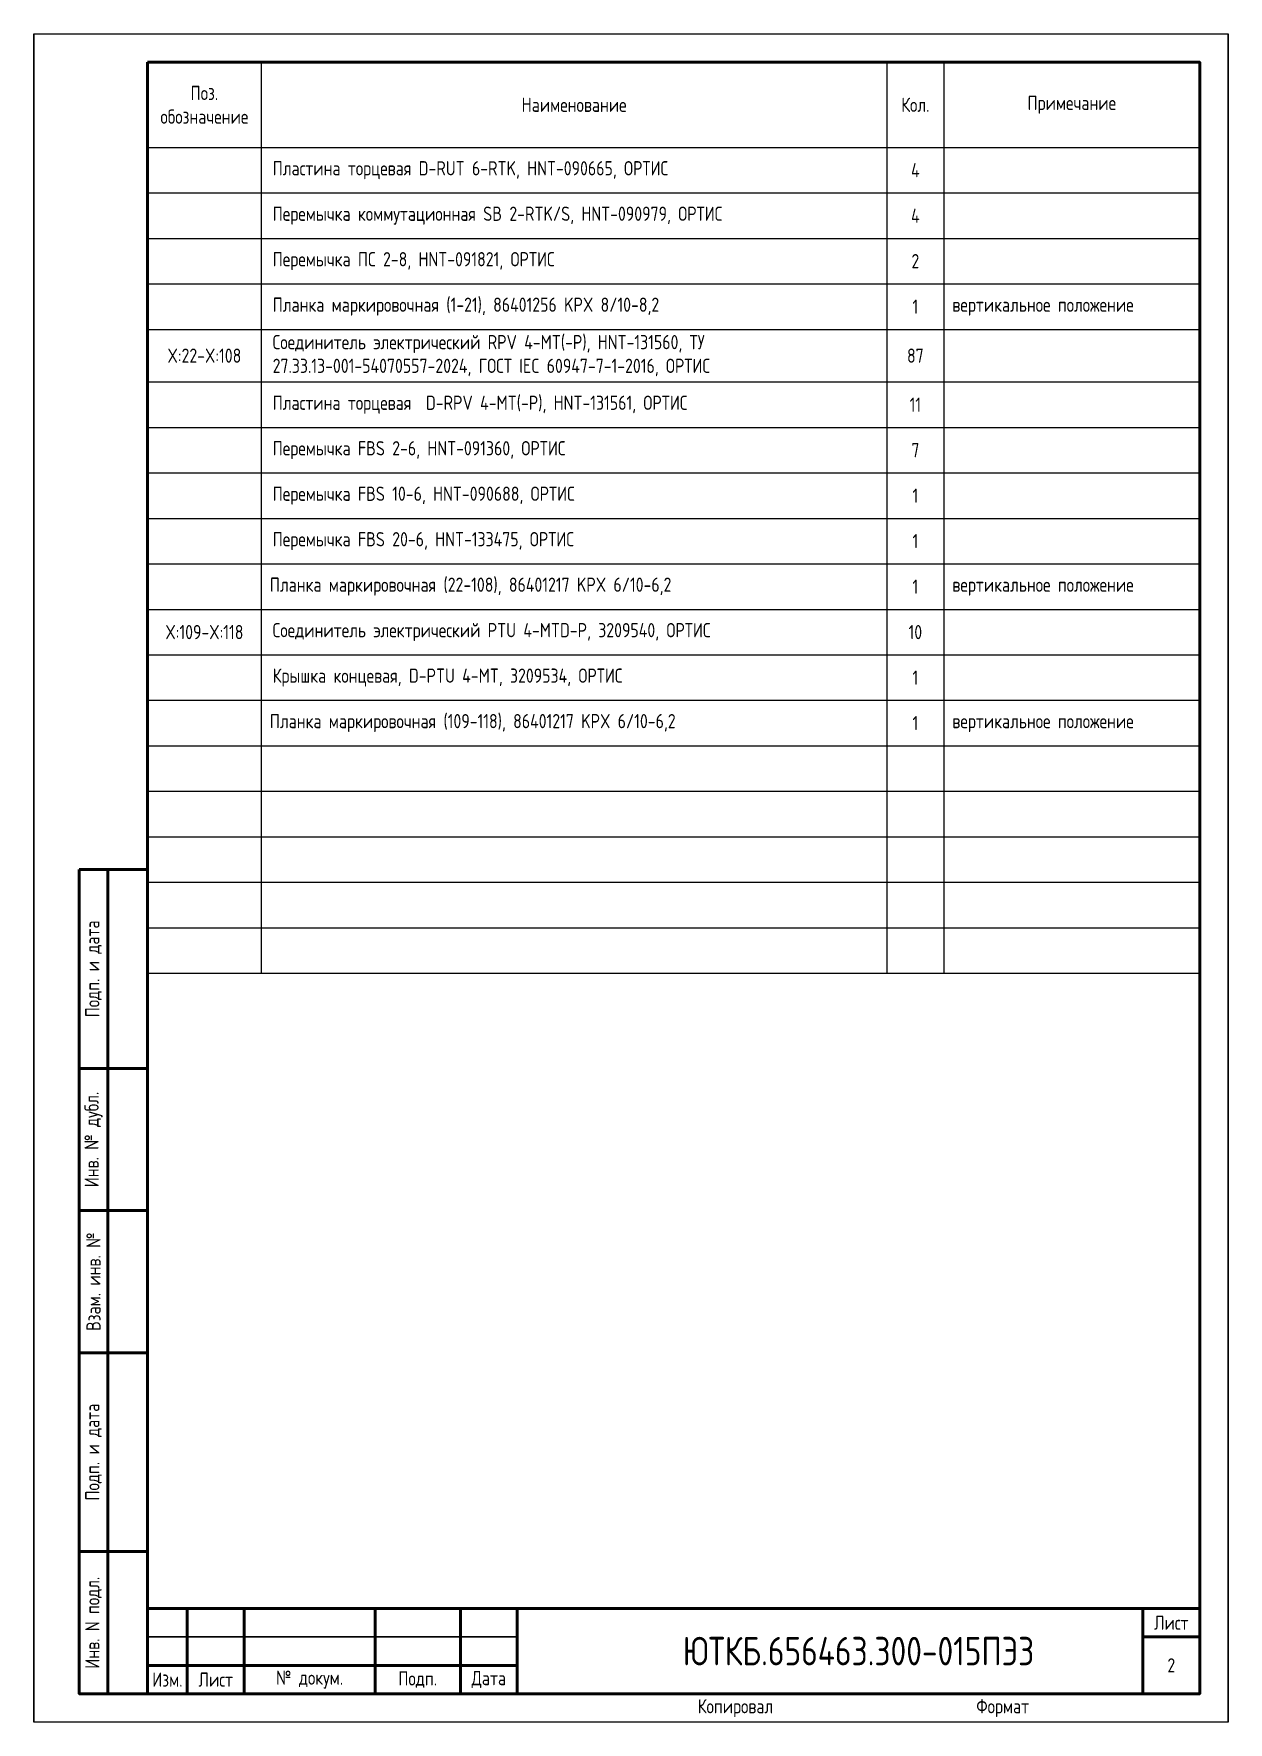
# Paper-space layout 'A4-5' of a CAD drawing. Header units: millimetres. Extents: x -87 to 31, y 22 to 188.
# The model-space entities are those that its viewports show. They can reach past a viewport. Long polylines and large blocks are cut down to what shows.
import ezdxf

# ---------------------------------------------------------------- set-up
doc = ezdxf.new("R2010")
doc.units = ezdxf.units.MM
doc.styles.add('Gost_type_A', font='GOST_0.TTF')

# ---------------------------------------------------------------- blocks, each defined once
blk = doc.blocks.new('Формат_А3')
blk.add_lwpolyline([(-420, 297), (0, 297), (0, 0), (-420, 0)], close=True)
blk = doc.blocks.new('Штамп левый нижний')
at = {"lineweight": 50}
for points in [[(-12, 145), (-7, 145), (-7, 110), (-12, 110)], [(-7, 145), (0, 145), (0, 110), (-7, 110)], [(-12, 110), (-7, 110), (-7, 85), (-12, 85)], [(-7, 110), (0, 110), (0, 85), (-7, 85)], [(-12, 85), (-7, 85), (-7, 60), (-12, 60)], [(-7, 85), (0, 85), (0, 60), (-7, 60)], [(-12, 60), (-7, 60), (-7, 25), (-12, 25)], [(-7, 60), (0, 60), (0, 25), (-7, 25)], [(-12, 25), (-7, 25), (-7, 0), (-12, 0)], [(-7, 25), (0, 25), (0, 0), (-7, 0)]]:
    blk.add_lwpolyline(points, close=True, dxfattribs=at)
at = {"char_height": 2.5, "attachment_point": 5, "rotation": 90, "style": 'Gost_type_A'}
for s, insert, width in [('Подп. и дата', (-9.5, 127.5), 35), ('Инв. № дубл.', (-9.5, 97.5), 25), ('Взам. инв. №', (-9.5, 72.5), 25), ('Подп. и дата', (-9.5, 42.5), 35), ('Инв. N подл.', (-9.5, 12.5), 25)]:
    blk.add_mtext(s, dxfattribs=dict(at, insert=insert, width=width))
blk = doc.blocks.new('Формат_А4')
blk.add_lwpolyline([(0, 297), (0, 0), (-210, 0), (-210, 297)], close=True)
at = {"lineweight": 50}
blk.add_lwpolyline([(-190, 292), (-5, 292), (-5, 5), (-190, 5)], close=True, dxfattribs=at)
blk = doc.blocks.new('Штамп малый нижний')
at = {"lineweight": 50}
for points in [[(-185, 15), (-178, 15), (-178, 5), (-185, 5)], [(-178, 15), (-168, 15), (-168, 5), (-178, 5)], [(-168, 15), (-145, 15), (-145, 5), (-168, 5)], [(-145, 15), (-130, 15), (-130, 5), (-145, 5)], [(-130, 15), (-120, 15), (-120, 5), (-130, 5)], [(-120, 15), (-10, 15), (-10, 0), (-120, 0)], [(-10, 15), (0, 15), (0, 10), (-10, 10)], [(-10, 10), (0, 10), (0, 0), (-10, 0)], [(-185, 5), (-178, 5), (-178, 0), (-185, 0)], [(-178, 5), (-168, 5), (-168, 0), (-178, 0)], [(-168, 5), (-145, 5), (-145, 0), (-168, 0)], [(-145, 5), (-130, 5), (-130, 0), (-145, 0)], [(-130, 5), (-120, 5), (-120, 0), (-130, 0)]]:
    blk.add_lwpolyline(points, close=True, dxfattribs=at)
for points in [[(-185, 15), (-178, 15), (-178, 10), (-185, 10)], [(-178, 15), (-168, 15), (-168, 10), (-178, 10)], [(-168, 15), (-145, 15), (-145, 10), (-168, 10)], [(-145, 15), (-130, 15), (-130, 10), (-145, 10)], [(-130, 15), (-120, 15), (-120, 10), (-130, 10)], [(-185, 10), (-178, 10), (-178, 5), (-185, 5)], [(-178, 10), (-168, 10), (-168, 5), (-178, 5)], [(-168, 10), (-145, 10), (-145, 5), (-168, 5)], [(-145, 10), (-130, 10), (-130, 5), (-145, 5)], [(-130, 10), (-120, 10), (-120, 5), (-130, 5)]]:
    blk.add_lwpolyline(points, close=True)
at = {"char_height": 2.5, "style": 'Gost_type_A'}
for s, insert, width, attachment_point in [('Лист', (-5, 12.5), 10, 5), ('Изм.', (-181.5, 2.5), 7, 5), ('Лист', (-173, 2.5), 10, 5), ('№ докум.', (-156.5, 2.5), 23, 5), ('Подп.', (-137.5, 2.5), 15, 5), ('Дата', (-125, 2.5), 10, 5), ('Копировал', (-75, -2.53), 13.1202, 6), ('Формат', (-30, -2.53), 13.1202, 6)]:
    blk.add_mtext(s, dxfattribs=dict(at, insert=insert, width=width, attachment_point=attachment_point))
blk = doc.blocks.new('*T24')
at = {"color": 0, "lineweight": -2, "transparency": 16777216}
for p, q in [((0, 0), (185, 0)), ((0, 0), (0, -15)), ((20, 0), (20, -15)), ((130, 0), (130, -15)), ((140, 0), (140, -15)), ((185, 0), (185, -15)), ((210, 0), (395, 0)), ((210, 0), (210, -15)), ((230, 0), (230, -15)), ((340, 0), (340, -15)), ((350, 0), (350, -15)), ((395, 0), (395, -15))]:
    blk.add_line(p, q, dxfattribs=at)
at = {"color": 0, "linetype": 'ByBlock', "lineweight": -2, "transparency": 16777216}
for p, q in [((0, -15), (185, -15)), ((0, -15), (0, -239.81)), ((20, -15), (20, -239.81)), ((130, -15), (130, -239.81)), ((140, -15), (140, -115.92)), ((185, -15), (185, -239.81)), ((210, -15), (395, -15)), ((210, -15), (210, -160.25)), ((230, -15), (230, -160.25)), ((340, -15), (340, -160.25)), ((350, -15), (350, -88.25)), ((395, -15), (395, -160.25)), ((210, -23), (395, -23)), ((0, -28.63), (185, -28.63)), ((210, -31), (395, -31)), ((0, -38.06), (185, -38.06)), ((210, -39), (395, -39)), ((0, -47.45), (185, -47.45)), ((210, -47), (395, -47)), ((0, -55.45), (185, -55.45)), ((210, -56.25), (395, -56.25)), ((0, -63.45), (185, -63.45)), ((210, -64.25), (395, -64.25)), ((0, -71.45), (185, -71.45)), ((210, -72.25), (395, -72.25)), ((0, -81.35), (185, -81.35)), ((210, -80.25), (395, -80.25)), ((210, -88.25), (395, -88.25)), ((350, -88.25), (350, -96.25)), ((0, -91.25), (185, -91.25)), ((210, -96.25), (395, -96.25)), ((350, -96.25), (350, -112.25)), ((0, -99.92), (185, -99.92)), ((210, -104.25), (395, -104.25)), ((0, -107.92), (185, -107.92)), ((210, -112.25), (395, -112.25)), ((350, -112.25), (350, -120.25)), ((0, -115.92), (185, -115.92)), ((140, -115.92), (140, -187.92)), ((210, -120.25), (395, -120.25)), ((350, -120.25), (350, -160.25)), ((0, -123.92), (185, -123.92)), ((210, -128.25), (395, -128.25)), ((0, -131.92), (185, -131.92)), ((210, -136.25), (395, -136.25)), ((0, -139.92), (185, -139.92)), ((210, -144.25), (395, -144.25)), ((0, -147.92), (185, -147.92)), ((210, -152.25), (395, -152.25)), ((0, -155.92), (185, -155.92)), ((210, -160.25), (395, -160.25)), ((0, -163.92), (185, -163.92)), ((0, -171.92), (185, -171.92)), ((0, -179.92), (185, -179.92)), ((0, -187.92), (185, -187.92)), ((140, -187.92), (140, -239.81)), ((0, -195.92), (185, -195.92)), ((0, -205.35), (185, -205.35)), ((0, -213.35), (185, -213.35)), ((0, -221.35), (185, -221.35)), ((0, -230.4), (185, -230.4)), ((0, -239.81), (185, -239.81))]:
    blk.add_line(p, q, dxfattribs=at)
at = {"transparency": 16777216, "char_height": 2.5, "style": 'Gost_type_A'}
for s, insert, width, attachment_point in [('Поз. обозначение', (10, -7.5), 17, 5), ('Примечание', (162.5, -7.5), 42, 5), ('Поз. обозначение', (220, -7.5), 17, 5), ('Примечание', (372.5, -7.5), 42, 5), ('Наименование', (75, -7.5), 107, 5), ('Кол.', (135, -7.5), 7, 5), ('Наименование', (285, -7.5), 107, 5), ('Кол.', (345, -7.5), 7, 5), ('Перемычка FBS 10-6, HNT-090688, ОРТИС', (232, -76.25), 106, 4), ('1', (345, -76.25), 7, 5), ('Перемычка ПС 2-8, 15000020, СТЭЗ ', (21.5, -119.92), 107, 4), ('3', (135, -119.92), 7, 5), ('1', (135, -127.92), 7, 5), ('Планка маркировочная (1-14) (14,12,10,8,6,4,2; 13,11,9,7,5,3,1), 86401256 KPX 8/10-8,2', (21.5, -135.92), 107, 4), ('1', (135, -135.92), 7, 5), ('{\\C256;Блок испытательный, в составе:}', (21.5, -143.92), 107, 4), ('Блок базовый ЭПББ 4+1, 111505, ТУ 27.33.13-001-53942713-2023, ЭПРОМ', (21.5, -151.92), 107, 4), ('4', (135, -151.92), 7, 5), ('Крышка рабочая ЭПРК 4+1, 121505, ТУ 27.33.13-001-53942713-2023, ЭПРОМ', (21.5, -159.92), 107, 4), ('4', (135, -159.92), 7, 5), ('Перемычка ПС 2-8, 15000020, СТЭЗ ', (21.5, -167.92), 107, 4), ('2', (135, -167.92), 7, 5), ('Планка маркировочная (1-10) (2,4.6,8,10; 1,3,5,7,9), 86401256 KPX 8/10-8,2', (21.5, -175.92), 107, 4), ('4', (135, -175.92), 7, 5), ('Планка маркировочная (1-10) (10,8,6,4,2; 9,7,5,3,1), 86401256 KPX 8/10-8,2', (21.5, -183.92), 107, 4), ('4', (135, -183.92), 7, 5)]:
    blk.add_mtext(s, dxfattribs=dict(at, insert=insert, width=width, attachment_point=attachment_point))
at = {"color": 0, "transparency": 16777216, "char_height": 2.5, "style": 'Gost_type_A'}
for s, insert, width, attachment_point in [('{\\C256;Интеллектуальное электронное устройство ЮНИТ-М510-ДЗЛ-Р102-К103-В101-В101-М179.0700-С04.03, НЛПР.656122.602-01, НЛПР.656122.602-XXX, }ООО Юнител Инжиниринг', (22, -21.81), 106, 4), ('Пластина торцевая D-RUT 6-RTK, HNT-090665, ОРТИС', (232, -19), 106, 4), ('4', (345, -19), 7, 5), ('A1', (10, -21.81), 18, 5), ('1', (135, -21.81), 7, 5), ('Перемычка коммутационная SB 2-RTK/S, HNT-090979, ОРТИС', (232, -27), 106, 4), ('4', (345, -27), 7, 5), ('Блок интерфейсный ИЧМ ЮНИТ-ИЧМ-КУГР, ТУ 27.12.23-609-61775353-2024,     ООО Юнител Инжиниринг', (22, -33.34), 106, 4), ('A1.1', (10, -33.34), 18, 5), ('1', (135, -33.34), 7, 5), ('Перемычка ПС 2-8, HNT-091821, ОРТИС', (232, -35), 106, 4), ('2', (345, -35), 7, 5), ('EL1', (10, -42.75), 18, 5), ('Светильник светодиодный ЖКХ-08 Д с кабелем 3 м, 5000 К,\\PТУ 3461-009-01281952-2018, Фокус ', (22, -42.75), 106, 4), ('1', (135, -42.75), 7, 5), ('{\\C256;Планка маркировочная} (1-21), 86401256 KPX 8/10-8,2', (232, -43), 106, 4), ('1', (345, -43), 7, 5), ('вертикальное положение', (351.5, -43), 42, 4), ('HL1', (10, -51.45), 18, 5), ('{\\C256;Лампа СКЛ 14Н-2-Ж-2-220 П Ч IP65 ЯШГК.433137.068 ТУ, Протон-Импульс}', (22, -51.45), 106, 4), ('1', (135, -51.45), 7, 5), ('X:22-X:108', (220, -51.62), 18, 5), ('Соединитель электрический RPV 4-MT(-P), HNT-131560, ТУ 27.33.13-001-54070557-2024, ГОСТ IEC 60947-7-1-2016, ОРТИС ', (232, -51.62), 106, 4), ('87', (345, -51.62), 7, 5), ('R1', (10, -59.45), 18, 5), ('{\\C256;Резистор С5-35В, 16 Вт, 15 кОм, ±10%, ОЖО.467.541 ТУ, Кермет}', (22, -59.45), 106, 4), ('1', (135, -59.45), 7, 5), ('Пластина торцевая  D-RPV 4-MT(-P), HNT-131561, ОРТИС', (232, -60.25), 106, 4), ('11', (345, -60.25), 7, 5), ('R2', (10, -67.45), 18, 5), ('{\\C256;Резистор С5-35В, 16 Вт, 68 Ом, ±10%, ОЖО.467.541 ТУ, Кермет}', (22, -67.45), 106, 4), ('1', (135, -67.45), 7, 5), ('Перемычка FBS 2-6, HNT-091360, ОРТИС', (232, -68.25), 106, 4), ('7', (345, -68.25), 7, 5), ('{\\C256;Переключатель кулачковый S10 1105 B4/1447,  (с компл. винтов 3,9х16 потай, саморез DIN 7982F-H A2 - 4 шт.), АУТС.642210.001 ТУ, ОРТИС}', (22, -76.4), 106, 4), ('SA1', (10, -76.4), 18, 5), ('1', (135, -76.4), 7, 5), ('{\\C256;Переключатель кулачковый S10 1103 B4/1447,  (с компл. винтов 3,9х16 потай, саморез DIN 7982F-H A2 - 4 шт.), АУТС.642210.001 ТУ, ОРТИС}', (22, -86.3), 106, 4), ('Перемычка FBS 20-6, HNT-133475, ОРТИС', (232, -84.25), 106, 4), ('1', (345, -84.25), 7, 5), ('SA2, SA3', (10, -86.3), 18, 5), ('2', (135, -86.3), 7, 5), ('{\\C256;Планка маркировочная} (22-108), 86401217 KPX 6/10-6,2', (231.5, -92.25), 107, 4), ('1', (345, -92.25), 7, 5), ('вертикальное положение', (351.5, -92.25), 42, 4), ('SG1', (10, -95.58), 18, 5), ('{\\C256;Блок испытательный, в составе:}', (22, -95.58), 106, 4), ('X:109-X:118', (220, -100.25), 18, 5), ('Соединитель электрический PTU 4-MTD-P, 3209540, ОРТИС', (232, -100.25), 106, 4), ('10', (345, -100.25), 7, 5), ('{\\C256;Блок базовый ЭПББ 6+1, 111507, ТУ 27.33.13-001-53942713-2023, НПП "ЭПРОМ"}', (22, -103.92), 106, 4), ('1', (135, -103.92), 7, 5), ('Крышка концевая, D-PTU 4-MT, 3209534, ОРТИС', (232, -108.25), 106, 4), ('{\\C256;Крышка рабочая ЭПРК 6+1, 121507, ТУ 27.33.13-001-53942713-2023, НПП "ЭПРОМ"}', (22, -111.92), 106, 4), ('1', (345, -108.25), 7, 5), ('1', (135, -111.92), 7, 5), ('{\\C256;Планка маркировочная} (109-118), 86401217 KPX 6/10-6,2', (231.5, -116.25), 107, 4), ('1', (345, -116.25), 7, 5), ('вертикальное положение', (351.5, -116.25), 42, 4), ('{\\C256;Планка маркировочная} (1-14) (2,4.6,8,10,12,14; 1,3,5,7,9,11,13){\\C256;, 86401256 KPX 8/10-8,2}', (21.5, -127.92), 107, 4), ('горизонтальное положение', (141.5, -127.92), 42, 4), ('горизонтальное положение', (141.5, -135.92), 42, 4), ('SG2-SG5', (10, -143.92), 18, 5), ('горизонтальное положение', (141.5, -175.92), 42, 4), ('горизонтальное положение', (141.5, -183.92), 42, 4), ('SQ1, SQ2', (10, -191.92), 18, 5), ('{\\C256;Выключатель путевой ВВП11-10Б313-20У311, ТУ 3428-155-00216823-2005, ВНИИР }', (22, -191.92), 106, 4), ('2', (135, -191.92), 7, 5), ('{\\C256;Блок-приставка конденсаторная ЮНИТ-БК-02, ТУ 27.12.31-601-61775353-2016, }ООО Юнител Инжиниринг', (22, -200.63), 106, 4), ('UZ1', (10, -200.63), 18, 5), ('1', (135, -200.63), 7, 5), ('Кабель 3м 2х0,75, Фокус', (22, -209.35), 106, 4), ('{\\C256;в составе позиции} EL1', (141.5, -209.35), 42, 4), ('WE1', (10, -209.35), 18, 5), ('1', (135, -209.35), 7, 5), ('WE2', (10, -217.35), 18, 5), ('Провод ПВСнг(А)-LS 2х0,75, ГОСТ 7399-97', (22, -217.35), 106, 4), ('4', (135, -217.35), 7, 5), ('{\\C256;м}', (141.5, -217.35), 42, 4), ('{\\C256;Патч-корд экранированный, категории 5е, FTP серый PC-FTP-RJ45-Cat.5e-1,5m-LSZH, 8871c, Cabeus}', (22, -225.87), 106, 4), ('WE3', (10, -225.87), 18, 5), ('1', (135, -225.87), 7, 5), ('Соединитель электрический RUT 6-RTK/S, HNT-090374, ТУ 27.33.13-001-54070557-2024, ГОСТ IEC 60947-7-1-2016, ОРТИС', (22, -235.1), 106, 4), ('X:1-X:21', (10, -235.1), 18, 5), ('21', (135, -235.1), 7, 5)]:
    blk.add_mtext(s, dxfattribs=dict(at, insert=insert, width=width, attachment_point=attachment_point))
blk = doc.blocks.new('*T27')
at = {"color": 0, "lineweight": -2, "transparency": 16777216}
for p, q in [((0, 0), (185, 0)), ((0, 0), (0, -15)), ((20, 0), (20, -15)), ((130, 0), (130, -15)), ((140, 0), (140, -15)), ((185, 0), (185, -15))]:
    blk.add_line(p, q, dxfattribs=at)
at = {"color": 0, "linetype": 'ByBlock', "lineweight": -2, "transparency": 16777216}
for p, q in [((0, -15), (185, -15)), ((0, -15), (0, -160.25)), ((20, -15), (20, -160.25)), ((130, -15), (130, -160.25)), ((140, -15), (140, -88.25)), ((185, -15), (185, -160.25)), ((0, -23), (185, -23)), ((0, -31), (185, -31)), ((0, -39), (185, -39)), ((0, -47), (185, -47)), ((0, -56.25), (185, -56.25)), ((0, -64.25), (185, -64.25)), ((0, -72.25), (185, -72.25)), ((0, -80.25), (185, -80.25)), ((0, -88.25), (185, -88.25)), ((140, -88.25), (140, -96.25)), ((0, -96.25), (185, -96.25)), ((140, -96.25), (140, -112.25)), ((0, -104.25), (185, -104.25)), ((0, -112.25), (185, -112.25)), ((140, -112.25), (140, -120.25)), ((0, -120.25), (185, -120.25)), ((140, -120.25), (140, -160.25)), ((0, -128.25), (185, -128.25)), ((0, -136.25), (185, -136.25)), ((0, -144.25), (185, -144.25)), ((0, -152.25), (185, -152.25)), ((0, -160.25), (185, -160.25))]:
    blk.add_line(p, q, dxfattribs=at)
at = {"transparency": 16777216, "char_height": 2.5, "style": 'Gost_type_A'}
for s, insert, width, attachment_point in [('Поз. обозначение', (10, -7.5), 17, 5), ('Примечание', (162.5, -7.5), 42, 5), ('Наименование', (75, -7.5), 107, 5), ('Кол.', (135, -7.5), 7, 5), ('Перемычка FBS 10-6, HNT-090688, ОРТИС', (22, -76.25), 106, 4), ('1', (135, -76.25), 7, 5)]:
    blk.add_mtext(s, dxfattribs=dict(at, insert=insert, width=width, attachment_point=attachment_point))
at = {"color": 0, "transparency": 16777216, "char_height": 2.5, "style": 'Gost_type_A'}
for s, insert, width, attachment_point in [('Пластина торцевая D-RUT 6-RTK, HNT-090665, ОРТИС', (22, -19), 106, 4), ('4', (135, -19), 7, 5), ('Перемычка коммутационная SB 2-RTK/S, HNT-090979, ОРТИС', (22, -27), 106, 4), ('4', (135, -27), 7, 5), ('Перемычка ПС 2-8, HNT-091821, ОРТИС', (22, -35), 106, 4), ('2', (135, -35), 7, 5), ('{\\C256;Планка маркировочная} (1-21), 86401256 KPX 8/10-8,2', (22, -43), 106, 4), ('1', (135, -43), 7, 5), ('вертикальное положение', (141.5, -43), 42, 4), ('X:22-X:108', (10, -51.62), 18, 5), ('Соединитель электрический RPV 4-MT(-P), HNT-131560, ТУ 27.33.13-001-54070557-2024, ГОСТ IEC 60947-7-1-2016, ОРТИС ', (22, -51.62), 106, 4), ('87', (135, -51.62), 7, 5), ('Пластина торцевая  D-RPV 4-MT(-P), HNT-131561, ОРТИС', (22, -60.25), 106, 4), ('11', (135, -60.25), 7, 5), ('Перемычка FBS 2-6, HNT-091360, ОРТИС', (22, -68.25), 106, 4), ('7', (135, -68.25), 7, 5), ('Перемычка FBS 20-6, HNT-133475, ОРТИС', (22, -84.25), 106, 4), ('1', (135, -84.25), 7, 5), ('{\\C256;Планка маркировочная} (22-108), 86401217 KPX 6/10-6,2', (21.5, -92.25), 107, 4), ('1', (135, -92.25), 7, 5), ('вертикальное положение', (141.5, -92.25), 42, 4), ('X:109-X:118', (10, -100.25), 18, 5), ('Соединитель электрический PTU 4-MTD-P, 3209540, ОРТИС', (22, -100.25), 106, 4), ('10', (135, -100.25), 7, 5), ('Крышка концевая, D-PTU 4-MT, 3209534, ОРТИС', (22, -108.25), 106, 4), ('1', (135, -108.25), 7, 5), ('{\\C256;Планка маркировочная} (109-118), 86401217 KPX 6/10-6,2', (21.5, -116.25), 107, 4), ('1', (135, -116.25), 7, 5), ('вертикальное положение', (141.5, -116.25), 42, 4)]:
    blk.add_mtext(s, dxfattribs=dict(at, insert=insert, width=width, attachment_point=attachment_point))

msp = doc.modelspace()

# ---------------------------------------------------------------- linework, layer by layer
msp.add_lwpolyline([(0, 513), (554.57, 513), (554.57, 297), (0, 297)], close=True)

# ---------------------------------------------------------------- block references
at = {"color": 1}
for name, p in [('Формат_А4', (-210, 0)), ('Формат_А4', (0, 0)), ('Формат_А3', (420, 0)), ('Штамп левый нижний', (-190, 5)), ('Штамп малый нижний', (-5, 5))]:
    msp.add_blockref(name, p, dxfattribs=at)
for name, p in [('*T24', (-400, 292)), ('*T27', (-190, 292))]:
    msp.add_blockref(name, p)

# ---------------------------------------------------------------- texts
at = {"attachment_point": 5, "style": 'Gost_type_A'}
for s, insert, char_height, width in [('ЮТКБ.656463.300-015ПЭ3', (-65, 12.5), 5, 120), ('2', (-10, 10), 2.5, 10)]:
    msp.add_mtext(s, dxfattribs=dict(at, insert=insert, char_height=char_height, width=width))

psp = doc.layouts.new('A4-5')

# ---------------------------------------------------------------- viewports
at = {"layer": '0'}
psp.add_viewport(center=(-27.88, 105.01), size=(117.59, 166.304), view_center_point=(-105, 148.5), view_height=297, dxfattribs=at)

doc.saveas('drawing.dxf')
